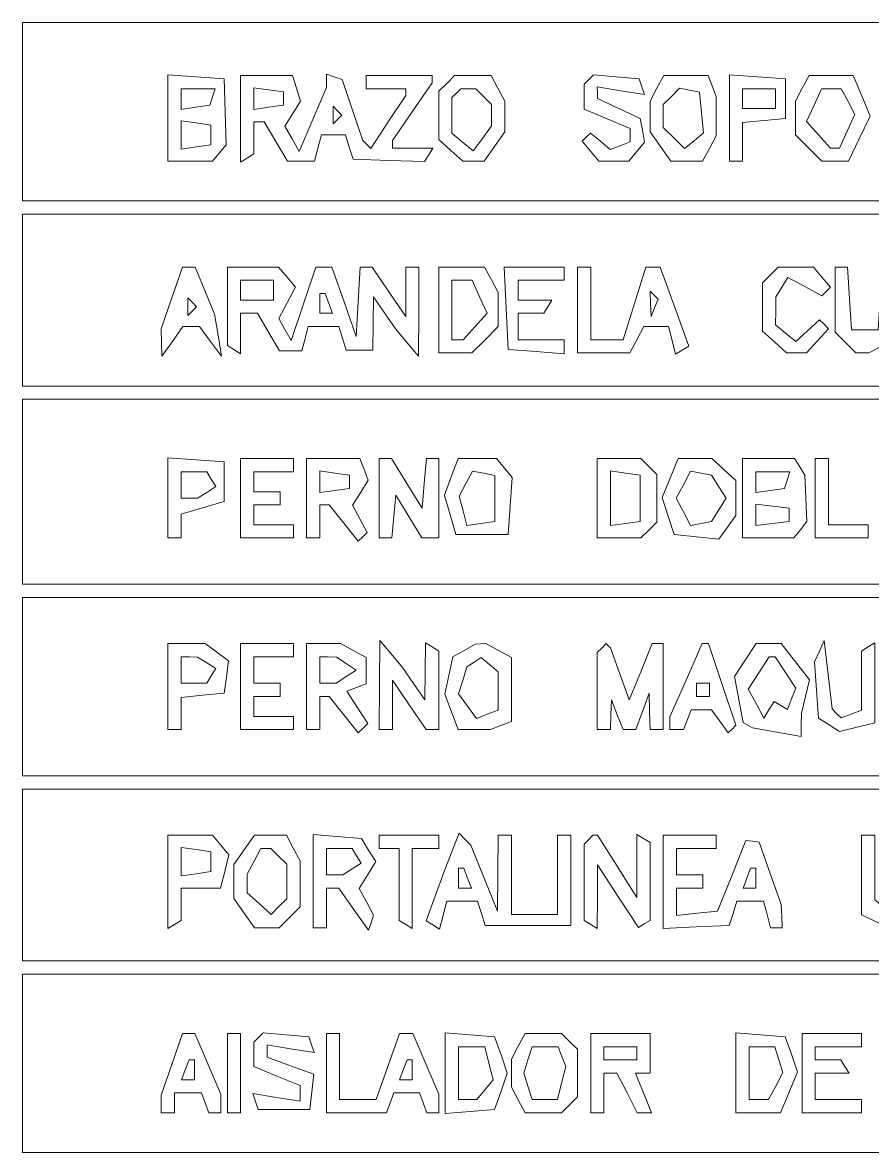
# Paper-space layout 'AN-02-DGE-008' of a CAD drawing. Header units: metres, sheet in millimetres. Extents: x 12 to 193, y 4 to 291.
# Drawn here: x 61.35 to 77.11, y 79.19 to 100.14 of the extents above; entities that cross this region are included whole.
import ezdxf

# ---------------------------------------------------------------- set-up
doc = ezdxf.new("R2010")
doc.units = ezdxf.units.M
doc.layers.add('DGE_CONTORNOS', color=7, linetype='Continuous', lineweight=0)
doc.layers.add('DGE_DATOS', color=7, linetype='Continuous', lineweight=0)

# ---------------------------------------------------------------- blocks, each defined once
blk = doc.blocks.new('LP_REF_DGE_MT_008')
at = {"layer": 'DGE_CONTORNOS'}
for points in [[(180.798, 98.488), (180.798, 96.835), (121.074, 96.835), (61.35, 96.835), (61.35, 98.488), (61.35, 100.142), (121.074, 100.142), (180.798, 100.142)], [(64.045, 98.373), (64.045, 97.57), (64.459, 97.57), (64.873, 97.57), (64.998, 97.723), (65.124, 97.876), (65.105, 98.488), (65.086, 99.101), (64.566, 99.139), (64.045, 99.176)], [(65.393, 98.359), (65.393, 97.555), (65.515, 97.631), (65.638, 97.707), (65.638, 98.006), (65.638, 98.305), (65.734, 98.305), (65.83, 98.305), (66.047, 97.937), (66.264, 97.57), (66.514, 97.57), (66.763, 97.57), (66.827, 97.815), (66.891, 98.06), (67.114, 98.06), (67.336, 98.06), (67.408, 97.833), (67.48, 97.607), (68.142, 97.586), (68.805, 97.564), (68.882, 97.689), (68.96, 97.815), (68.585, 97.815), (68.21, 97.815), (68.21, 97.884), (68.21, 97.954), (68.578, 98.488), (68.945, 99.023), (68.945, 99.092), (68.945, 99.162), (68.333, 99.162), (67.72, 99.162), (67.72, 99.04), (67.72, 98.917), (68.088, 98.917), (68.455, 98.917), (68.455, 98.853), (68.455, 98.789), (68.131, 98.3), (67.807, 97.81), (67.733, 97.882), (67.659, 97.954), (67.467, 98.52), (67.275, 99.086), (67.13, 99.134), (66.985, 99.183), (66.985, 99.06), (66.985, 98.938), (66.732, 98.346), (66.478, 97.754), (66.347, 97.988), (66.216, 98.222), (66.361, 98.455), (66.507, 98.688), (66.432, 98.925), (66.356, 99.162), (65.874, 99.162), (65.393, 99.162)], [(69.215, 99.015), (69.068, 98.868), (69.068, 98.422), (69.068, 97.975), (69.292, 97.772), (69.516, 97.57), (69.714, 97.57), (69.912, 97.57), (70.102, 97.842), (70.293, 98.114), (70.293, 98.401), (70.293, 98.688), (70.166, 98.925), (70.039, 99.162), (69.701, 99.162), (69.362, 99.162)], [(71.851, 99.086), (71.763, 98.999), (71.763, 98.768), (71.763, 98.537), (72.192, 98.358), (72.621, 98.179), (72.621, 98.054), (72.621, 97.929), (72.435, 97.858), (72.25, 97.787), (72.065, 97.941), (71.88, 98.095), (71.804, 98.019), (71.728, 97.943), (71.883, 97.756), (72.038, 97.57), (72.315, 97.57), (72.591, 97.57), (72.738, 97.748), (72.886, 97.925), (72.845, 98.146), (72.805, 98.366), (72.409, 98.55), (72.014, 98.733), (72.011, 98.841), (72.008, 98.949), (72.445, 98.878), (72.882, 98.807), (72.834, 98.954), (72.786, 99.101), (72.362, 99.137), (71.938, 99.174)], [(73.115, 98.925), (72.988, 98.688), (72.988, 98.401), (72.988, 98.114), (73.179, 97.842), (73.37, 97.57), (73.665, 97.57), (73.96, 97.57), (74.087, 97.807), (74.213, 98.044), (74.213, 98.409), (74.213, 98.775), (74.139, 98.968), (74.065, 99.162), (73.653, 99.162), (73.242, 99.162)], [(74.458, 98.373), (74.458, 97.57), (74.581, 97.57), (74.703, 97.57), (74.703, 97.929), (74.703, 98.289), (75.102, 98.328), (75.5, 98.366), (75.5, 98.733), (75.5, 99.101), (74.979, 99.139), (74.458, 99.176)], [(75.81, 98.925), (75.684, 98.688), (75.684, 98.374), (75.684, 98.06), (75.929, 97.815), (76.174, 97.57), (76.421, 97.57), (76.668, 97.57), (76.868, 97.99), (77.068, 98.41), (76.912, 98.786), (76.756, 99.162), (76.347, 99.162), (75.937, 99.162)], [(64.873, 98.764), (64.822, 98.611), (64.556, 98.572), (64.29, 98.533), (64.29, 98.725), (64.29, 98.917), (64.606, 98.917), (64.923, 98.917)], [(66.189, 98.733), (66.189, 98.611), (65.913, 98.572), (65.638, 98.533), (65.638, 98.733), (65.638, 98.934), (65.913, 98.895), (66.189, 98.856)], [(69.901, 98.77), (70.048, 98.623), (70.048, 98.426), (70.048, 98.229), (69.878, 97.996), (69.707, 97.763), (69.51, 97.926), (69.313, 98.09), (69.313, 98.422), (69.313, 98.754), (69.395, 98.836), (69.476, 98.917), (69.615, 98.917), (69.754, 98.917)], [(73.944, 98.477), (73.981, 98.1), (73.804, 97.953), (73.627, 97.806), (73.43, 98.003), (73.233, 98.2), (73.233, 98.411), (73.233, 98.623), (73.384, 98.774), (73.535, 98.924), (73.721, 98.889), (73.907, 98.854)], [(75.316, 98.733), (75.316, 98.55), (75.01, 98.55), (74.703, 98.55), (74.703, 98.733), (74.703, 98.917), (75.01, 98.917), (75.316, 98.917)], [(76.66, 98.679), (76.787, 98.441), (76.645, 98.128), (76.502, 97.815), (76.418, 97.815), (76.334, 97.815), (76.112, 98.06), (75.89, 98.306), (76.029, 98.611), (76.168, 98.917), (76.35, 98.917), (76.533, 98.917)], [(67.189, 98.346), (67.108, 98.264), (67.108, 98.427), (67.108, 98.591), (67.189, 98.509), (67.271, 98.427)], [(64.841, 98.06), (64.841, 97.876), (64.566, 97.837), (64.29, 97.798), (64.29, 98.06), (64.29, 98.322), (64.566, 98.283), (64.841, 98.243)], [(180.798, 94.997), (180.798, 93.404), (121.074, 93.404), (61.35, 93.404), (61.35, 94.997), (61.35, 96.59), (121.074, 96.59), (180.798, 96.59)], [(64.118, 95.036), (63.922, 94.463), (63.929, 94.209), (63.935, 93.956), (64.128, 94.231), (64.32, 94.507), (64.474, 94.507), (64.628, 94.507), (64.832, 94.231), (65.037, 93.956), (64.974, 94.347), (64.911, 94.739), (64.729, 95.174), (64.548, 95.61), (64.43, 95.61), (64.313, 95.61)], [(65.148, 94.882), (65.148, 94.154), (65.27, 94.078), (65.393, 94.002), (65.393, 94.377), (65.393, 94.752), (65.55, 94.752), (65.707, 94.752), (65.912, 94.405), (66.117, 94.058), (66.323, 94.058), (66.529, 94.058), (66.588, 94.282), (66.646, 94.507), (66.93, 94.507), (67.214, 94.507), (67.283, 94.288), (67.353, 94.069), (67.598, 94.069), (67.843, 94.069), (67.849, 94.564), (67.856, 95.058), (68.064, 94.759), (68.272, 94.459), (68.482, 94.207), (68.692, 93.956), (68.696, 94.783), (68.7, 95.61), (68.578, 95.61), (68.455, 95.61), (68.455, 95.152), (68.455, 94.695), (68.145, 95.152), (67.834, 95.61), (67.722, 95.61), (67.611, 95.61), (67.574, 94.966), (67.537, 94.323), (67.312, 94.966), (67.088, 95.61), (66.94, 95.61), (66.791, 95.61), (66.56, 94.929), (66.328, 94.249), (66.215, 94.453), (66.101, 94.656), (66.255, 94.945), (66.41, 95.234), (66.254, 95.422), (66.098, 95.61), (65.623, 95.61), (65.148, 95.61)], [(69.068, 94.813), (69.068, 94.017), (69.374, 94.017), (69.681, 94.017), (69.926, 94.262), (70.171, 94.507), (70.171, 94.821), (70.171, 95.136), (70.044, 95.373), (69.917, 95.61), (69.492, 95.61), (69.068, 95.61)], [(70.318, 94.844), (70.354, 94.078), (70.875, 94.041), (71.396, 94.003), (71.396, 94.132), (71.396, 94.262), (70.967, 94.262), (70.538, 94.262), (70.538, 94.507), (70.538, 94.752), (70.776, 94.752), (71.014, 94.752), (71.089, 94.874), (71.165, 94.997), (70.852, 94.997), (70.538, 94.997), (70.538, 95.181), (70.538, 95.365), (70.967, 95.365), (71.396, 95.365), (71.396, 95.487), (71.396, 95.61), (70.839, 95.61), (70.281, 95.61)], [(71.641, 94.813), (71.641, 94.017), (72.126, 94.017), (72.612, 94.017), (72.743, 94.262), (72.874, 94.507), (73.101, 94.507), (73.327, 94.507), (73.395, 94.25), (73.462, 93.992), (73.584, 94.068), (73.706, 94.143), (73.439, 94.876), (73.172, 95.609), (73.041, 95.609), (72.911, 95.61), (72.698, 94.936), (72.486, 94.262), (72.186, 94.262), (71.886, 94.262), (71.886, 94.936), (71.886, 95.61), (71.763, 95.61), (71.641, 95.61)], [(75.218, 95.463), (75.071, 95.315), (75.071, 94.869), (75.071, 94.422), (75.295, 94.22), (75.519, 94.017), (75.705, 94.017), (75.891, 94.017), (76.094, 94.241), (76.297, 94.466), (76.214, 94.548), (76.132, 94.63), (75.91, 94.429), (75.688, 94.228), (75.502, 94.383), (75.316, 94.537), (75.318, 94.798), (75.32, 95.058), (75.432, 95.236), (75.545, 95.414), (75.859, 95.246), (76.173, 95.078), (76.252, 95.157), (76.331, 95.236), (76.176, 95.423), (76.021, 95.61), (75.693, 95.61), (75.365, 95.61)], [(76.419, 95.006), (76.419, 94.402), (76.611, 94.209), (76.804, 94.017), (76.925, 94.017), (77.047, 94.017), (77.284, 94.144), (77.521, 94.271), (77.521, 94.94), (77.521, 95.61), (77.405, 95.61), (77.29, 95.61), (77.252, 95.028), (77.215, 94.446), (76.97, 94.446), (76.725, 94.446), (76.688, 95.028), (76.65, 95.61), (76.534, 95.61), (76.419, 95.61)], [(66.005, 95.181), (66.005, 94.997), (65.699, 94.997), (65.393, 94.997), (65.393, 95.181), (65.393, 95.365), (65.699, 95.365), (66.005, 95.365)], [(69.825, 95.059), (69.964, 94.753), (69.742, 94.507), (69.52, 94.262), (69.417, 94.262), (69.313, 94.262), (69.313, 94.813), (69.313, 95.365), (69.499, 95.365), (69.686, 95.365)], [(67.03, 94.936), (67.1, 94.752), (66.981, 94.752), (66.863, 94.752), (66.863, 94.936), (66.863, 95.119), (66.911, 95.119), (66.959, 95.119)], [(73.072, 94.852), (73.008, 94.691), (72.998, 94.926), (72.988, 95.16), (73.062, 95.086), (73.136, 95.012)], [(64.494, 94.793), (64.413, 94.711), (64.413, 94.874), (64.413, 95.038), (64.494, 94.956), (64.576, 94.874)], [(180.798, 91.444), (180.798, 89.729), (121.074, 89.729), (61.35, 89.729), (61.35, 91.444), (61.35, 93.159), (121.074, 93.159), (180.798, 93.159)], [(64.045, 91.329), (64.045, 90.587), (64.167, 90.587), (64.29, 90.587), (64.29, 90.806), (64.29, 91.026), (64.688, 91.143), (65.086, 91.261), (65.086, 91.628), (65.086, 91.996), (64.566, 92.033), (64.045, 92.071)], [(65.393, 91.322), (65.393, 90.587), (65.883, 90.587), (66.373, 90.587), (66.373, 90.709), (66.373, 90.832), (66.005, 90.832), (65.638, 90.832), (65.638, 91.015), (65.638, 91.199), (65.883, 91.199), (66.128, 91.199), (66.128, 91.322), (66.128, 91.444), (65.883, 91.444), (65.638, 91.444), (65.638, 91.628), (65.638, 91.812), (66.005, 91.812), (66.373, 91.812), (66.373, 91.934), (66.373, 92.057), (65.883, 92.057), (65.393, 92.057)], [(66.618, 91.322), (66.618, 90.587), (66.74, 90.587), (66.863, 90.587), (66.863, 90.893), (66.863, 91.199), (66.95, 91.199), (67.037, 91.199), (67.307, 90.862), (67.576, 90.525), (67.658, 90.607), (67.74, 90.688), (67.605, 90.941), (67.47, 91.194), (67.614, 91.425), (67.759, 91.657), (67.682, 91.857), (67.606, 92.057), (67.112, 92.057), (66.618, 92.057)], [(67.965, 91.322), (67.965, 90.587), (68.08, 90.587), (68.195, 90.587), (68.233, 90.985), (68.272, 91.383), (68.512, 90.985), (68.753, 90.587), (68.911, 90.587), (69.068, 90.587), (69.068, 91.322), (69.068, 92.057), (68.953, 92.057), (68.838, 92.057), (68.8, 91.597), (68.762, 91.138), (68.476, 91.597), (68.19, 92.057), (68.078, 92.057), (67.965, 92.057)], [(69.301, 91.72), (69.173, 91.383), (69.278, 91.015), (69.383, 90.648), (69.869, 90.648), (70.354, 90.648), (70.392, 91.178), (70.431, 91.707), (70.286, 91.882), (70.141, 92.057), (69.785, 92.057), (69.429, 92.057)], [(72.008, 91.322), (72.008, 90.587), (72.413, 90.587), (72.817, 90.587), (72.964, 90.734), (73.111, 90.881), (73.111, 91.322), (73.111, 91.763), (72.964, 91.91), (72.817, 92.057), (72.413, 92.057), (72.008, 92.057)], [(73.358, 91.696), (73.209, 91.334), (73.322, 90.991), (73.436, 90.648), (73.85, 90.608), (74.264, 90.567), (74.422, 90.784), (74.581, 91.001), (74.581, 91.326), (74.581, 91.651), (74.357, 91.854), (74.133, 92.057), (73.82, 92.057), (73.508, 92.057)], [(74.703, 91.322), (74.703, 90.587), (75.179, 90.587), (75.654, 90.587), (75.775, 90.74), (75.897, 90.893), (75.879, 91.322), (75.86, 91.751), (75.765, 91.904), (75.669, 92.057), (75.186, 92.057), (74.703, 92.057)], [(76.051, 91.322), (76.051, 90.587), (76.541, 90.587), (77.031, 90.587), (77.031, 90.709), (77.031, 90.832), (76.664, 90.832), (76.296, 90.832), (76.296, 91.444), (76.296, 92.057), (76.174, 92.057), (76.051, 92.057)], [(64.85, 91.676), (64.934, 91.539), (64.765, 91.432), (64.596, 91.326), (64.443, 91.324), (64.29, 91.322), (64.29, 91.567), (64.29, 91.812), (64.528, 91.812), (64.766, 91.812)], [(67.414, 91.628), (67.414, 91.506), (67.138, 91.466), (66.863, 91.427), (66.863, 91.628), (66.863, 91.829), (67.138, 91.79), (67.414, 91.751)], [(70.109, 91.32), (70.109, 90.893), (69.85, 90.856), (69.59, 90.819), (69.519, 91.09), (69.448, 91.361), (69.573, 91.594), (69.697, 91.827), (69.903, 91.787), (70.109, 91.747)], [(72.805, 91.322), (72.805, 90.893), (72.529, 90.854), (72.253, 90.815), (72.253, 91.322), (72.253, 91.829), (72.529, 91.79), (72.805, 91.751)], [(74.261, 91.536), (74.396, 91.322), (74.261, 91.107), (74.126, 90.893), (73.933, 90.855), (73.74, 90.817), (73.605, 91.069), (73.47, 91.322), (73.605, 91.574), (73.74, 91.827), (73.933, 91.789), (74.126, 91.751)], [(75.531, 91.659), (75.481, 91.506), (75.215, 91.466), (74.949, 91.427), (74.949, 91.62), (74.949, 91.812), (75.265, 91.812), (75.581, 91.812)], [(75.569, 91.015), (75.569, 90.893), (75.259, 90.854), (74.949, 90.815), (74.949, 91.015), (74.949, 91.216), (75.259, 91.177), (75.569, 91.138)], [(180.798, 87.83), (180.798, 86.176), (121.074, 86.176), (61.35, 86.176), (61.35, 87.83), (61.35, 89.484), (121.074, 89.484), (180.798, 89.484)], [(64.045, 87.83), (64.045, 87.034), (64.167, 87.034), (64.29, 87.034), (64.29, 87.333), (64.29, 87.631), (64.688, 87.669), (65.086, 87.708), (65.129, 88.007), (65.171, 88.307), (64.952, 88.467), (64.733, 88.627), (64.389, 88.627), (64.045, 88.627)], [(65.393, 87.83), (65.393, 87.034), (65.883, 87.034), (66.373, 87.034), (66.373, 87.157), (66.373, 87.279), (66.005, 87.279), (65.638, 87.279), (65.638, 87.463), (65.638, 87.647), (65.883, 87.647), (66.128, 87.647), (66.128, 87.769), (66.128, 87.892), (65.883, 87.892), (65.638, 87.892), (65.638, 88.137), (65.638, 88.382), (66.005, 88.382), (66.373, 88.382), (66.373, 88.504), (66.373, 88.627), (65.883, 88.627), (65.393, 88.627)], [(66.618, 87.83), (66.618, 87.034), (66.74, 87.034), (66.863, 87.034), (66.863, 87.34), (66.863, 87.647), (66.95, 87.647), (67.037, 87.647), (67.307, 87.31), (67.576, 86.973), (67.665, 87.061), (67.754, 87.149), (67.558, 87.448), (67.362, 87.746), (67.541, 87.815), (67.72, 87.884), (67.72, 88.128), (67.72, 88.373), (67.483, 88.5), (67.246, 88.627), (66.932, 88.627), (66.618, 88.627)], [(67.969, 87.861), (67.965, 87.034), (68.088, 87.034), (68.21, 87.034), (68.21, 87.491), (68.21, 87.948), (68.521, 87.491), (68.832, 87.034), (68.95, 87.034), (69.068, 87.034), (69.068, 87.762), (69.068, 88.49), (68.945, 88.565), (68.823, 88.641), (68.817, 88.113), (68.81, 87.585), (68.602, 87.885), (68.394, 88.185), (68.184, 88.436), (67.974, 88.688)], [(69.537, 88.5), (69.332, 88.38), (69.256, 88.035), (69.18, 87.689), (69.305, 87.362), (69.429, 87.034), (69.729, 87.034), (70.028, 87.034), (70.222, 87.108), (70.416, 87.183), (70.416, 87.778), (70.416, 88.373), (70.179, 88.5), (69.942, 88.627), (69.842, 88.623), (69.742, 88.619)], [(72.09, 88.545), (72.008, 88.463), (72.008, 87.749), (72.008, 87.034), (72.131, 87.034), (72.253, 87.034), (72.261, 87.31), (72.269, 87.585), (72.38, 87.31), (72.49, 87.034), (72.607, 87.034), (72.723, 87.034), (72.846, 87.371), (72.969, 87.708), (72.979, 87.371), (72.988, 87.034), (73.111, 87.034), (73.233, 87.034), (73.233, 87.83), (73.233, 88.627), (73.129, 88.627), (73.025, 88.627), (72.813, 88.106), (72.6, 87.585), (72.426, 88.066), (72.251, 88.547), (72.211, 88.587), (72.172, 88.627)], [(73.655, 87.949), (73.356, 87.272), (73.356, 87.153), (73.356, 87.034), (73.482, 87.034), (73.609, 87.034), (73.679, 87.218), (73.75, 87.402), (73.937, 87.402), (74.125, 87.402), (74.282, 87.187), (74.438, 86.973), (74.509, 87.044), (74.579, 87.114), (74.324, 87.87), (74.068, 88.627), (74.012, 88.627), (73.955, 88.627)], [(74.754, 88.321), (74.554, 88.015), (74.633, 87.59), (74.713, 87.165), (74.8, 87.116), (74.887, 87.066), (75.339, 86.985), (75.791, 86.903), (75.792, 87.122), (75.793, 87.34), (75.87, 87.649), (75.946, 87.958), (75.684, 88.292), (75.421, 88.627), (75.187, 88.627), (74.954, 88.627)], [(76.127, 88.487), (76.036, 88.287), (76.074, 87.765), (76.112, 87.243), (76.308, 87.12), (76.503, 86.998), (76.828, 87.08), (77.154, 87.161), (77.154, 87.901), (77.154, 88.641), (77.031, 88.565), (76.909, 88.49), (76.909, 87.942), (76.909, 87.394), (76.72, 87.321), (76.531, 87.249), (76.447, 87.333), (76.363, 87.417), (76.29, 88.052), (76.218, 88.688)], [(64.765, 88.271), (64.934, 88.164), (64.85, 88.028), (64.766, 87.892), (64.528, 87.892), (64.29, 87.892), (64.29, 88.137), (64.29, 88.382), (64.443, 88.38), (64.596, 88.378)], [(67.353, 88.257), (67.537, 88.137), (67.353, 88.016), (67.169, 87.895), (67.016, 87.893), (66.863, 87.892), (66.863, 88.137), (66.863, 88.382), (67.016, 88.38), (67.169, 88.378)], [(70.171, 87.75), (70.171, 87.394), (69.969, 87.317), (69.768, 87.239), (69.601, 87.467), (69.434, 87.695), (69.513, 87.946), (69.591, 88.198), (69.724, 88.283), (69.856, 88.368), (70.013, 88.237), (70.171, 88.107)], [(75.5, 88.093), (75.689, 87.804), (75.612, 87.603), (75.535, 87.403), (75.412, 87.479), (75.289, 87.555), (75.193, 87.401), (75.097, 87.246), (74.953, 87.516), (74.809, 87.785), (75.004, 88.084), (75.199, 88.382), (75.255, 88.382), (75.31, 88.382)], [(74.091, 87.769), (74.091, 87.647), (73.968, 87.647), (73.846, 87.647), (73.846, 87.769), (73.846, 87.892), (73.968, 87.892), (74.091, 87.892)], [(180.798, 84.339), (180.798, 82.746), (121.074, 82.746), (61.35, 82.746), (61.35, 84.339), (61.35, 85.931), (121.074, 85.931), (180.798, 85.931)], [(64.045, 84.209), (64.045, 83.344), (64.167, 83.42), (64.29, 83.496), (64.29, 83.795), (64.29, 84.094), (64.655, 84.094), (65.02, 84.094), (65.098, 84.402), (65.175, 84.71), (65.024, 84.892), (64.873, 85.074), (64.459, 85.074), (64.045, 85.074)], [(65.461, 84.802), (65.27, 84.529), (65.27, 84.216), (65.27, 83.903), (65.461, 83.631), (65.652, 83.359), (65.881, 83.359), (66.11, 83.359), (66.303, 83.551), (66.495, 83.744), (66.495, 84.172), (66.495, 84.6), (66.368, 84.837), (66.242, 85.074), (65.947, 85.074), (65.652, 85.074)], [(66.74, 84.224), (66.74, 83.359), (66.863, 83.359), (66.985, 83.359), (66.985, 83.726), (66.985, 84.094), (67.099, 84.094), (67.214, 84.094), (67.49, 83.705), (67.767, 83.316), (67.813, 83.453), (67.859, 83.59), (67.725, 83.839), (67.592, 84.088), (67.747, 84.336), (67.902, 84.585), (67.768, 84.799), (67.634, 85.013), (67.187, 85.051), (66.74, 85.089)], [(67.965, 84.951), (67.965, 84.829), (68.149, 84.829), (68.333, 84.829), (68.333, 84.162), (68.333, 83.496), (68.455, 83.42), (68.578, 83.344), (68.578, 84.087), (68.578, 84.829), (68.823, 84.829), (69.068, 84.829), (69.068, 84.951), (69.068, 85.074), (68.517, 85.074), (67.965, 85.074)], [(69.305, 84.757), (69.166, 84.4), (69.001, 83.944), (68.836, 83.488), (68.96, 83.411), (69.084, 83.334), (69.152, 83.591), (69.219, 83.849), (69.503, 83.849), (69.787, 83.849), (69.858, 83.624), (69.929, 83.4), (70.724, 83.4), (71.518, 83.4), (71.518, 84.237), (71.518, 85.074), (71.396, 85.074), (71.273, 85.074), (71.273, 84.339), (71.273, 83.604), (70.844, 83.604), (70.416, 83.604), (70.416, 84.339), (70.416, 85.074), (70.293, 85.074), (70.171, 85.074), (70.164, 84.369), (70.157, 83.665), (69.91, 84.278), (69.663, 84.89), (69.554, 85.002), (69.445, 85.114)], [(71.845, 84.992), (71.763, 84.911), (71.763, 84.203), (71.763, 83.496), (71.886, 83.42), (72.008, 83.344), (72.01, 83.933), (72.011, 84.523), (72.391, 83.942), (72.771, 83.361), (72.88, 83.429), (72.988, 83.496), (72.988, 84.216), (72.988, 84.937), (72.866, 85.013), (72.743, 85.088), (72.743, 84.506), (72.743, 83.923), (72.378, 84.499), (72.014, 85.074), (71.97, 85.074), (71.927, 85.074)], [(73.233, 84.21), (73.233, 83.347), (73.845, 83.375), (74.456, 83.402), (74.527, 83.626), (74.597, 83.849), (74.846, 83.849), (75.094, 83.849), (75.158, 83.604), (75.222, 83.359), (75.33, 83.359), (75.439, 83.359), (75.429, 83.573), (75.42, 83.788), (75.215, 84.368), (75.01, 84.949), (74.887, 84.962), (74.765, 84.975), (74.502, 84.32), (74.24, 83.665), (73.859, 83.627), (73.478, 83.588), (73.478, 83.841), (73.478, 84.094), (73.723, 84.094), (73.968, 84.094), (73.968, 84.216), (73.968, 84.339), (73.723, 84.339), (73.478, 84.339), (73.478, 84.584), (73.478, 84.829), (73.846, 84.829), (74.213, 84.829), (74.213, 84.951), (74.213, 85.074), (73.723, 85.074), (73.233, 85.074)], [(76.909, 84.336), (76.909, 83.599), (77.214, 83.459), (77.52, 83.32), (77.766, 83.542), (78.011, 83.764), (78.011, 84.419), (78.011, 85.074), (77.889, 85.074), (77.766, 85.074), (77.766, 84.486), (77.766, 83.898), (77.622, 83.754), (77.478, 83.61), (77.316, 83.744), (77.154, 83.879), (77.154, 84.476), (77.154, 85.074), (77.031, 85.074), (76.909, 85.074)], [(64.841, 84.584), (64.841, 84.4), (64.566, 84.361), (64.29, 84.322), (64.29, 84.584), (64.29, 84.846), (64.566, 84.807), (64.841, 84.768)], [(66.103, 84.682), (66.25, 84.535), (66.25, 84.216), (66.25, 83.898), (66.105, 83.752), (65.96, 83.607), (65.737, 83.808), (65.515, 84.009), (65.515, 84.182), (65.515, 84.355), (65.642, 84.592), (65.769, 84.829), (65.862, 84.829), (65.956, 84.829)], [(67.545, 84.693), (67.629, 84.556), (67.46, 84.45), (67.292, 84.343), (67.138, 84.341), (66.985, 84.339), (66.985, 84.584), (66.985, 84.829), (67.223, 84.829), (67.461, 84.829)], [(69.602, 84.278), (69.673, 84.094), (69.554, 84.094), (69.435, 84.094), (69.435, 84.278), (69.435, 84.461), (69.484, 84.461), (69.532, 84.461)], [(74.949, 84.278), (74.949, 84.094), (74.83, 84.094), (74.711, 84.094), (74.782, 84.278), (74.852, 84.461), (74.9, 84.461), (74.949, 84.461)], [(180.798, 80.847), (180.798, 79.194), (121.074, 79.194), (61.35, 79.194), (61.35, 80.847), (61.35, 82.501), (121.074, 82.501), (180.798, 82.501)], [(64.118, 80.826), (63.922, 80.252), (63.922, 80.091), (63.922, 79.929), (64.045, 79.929), (64.167, 79.929), (64.167, 80.112), (64.167, 80.296), (64.416, 80.296), (64.665, 80.296), (64.736, 80.112), (64.806, 79.929), (64.916, 79.929), (65.025, 79.929), (65.025, 80.102), (65.025, 80.276), (64.784, 80.837), (64.544, 81.399), (64.428, 81.399), (64.313, 81.399)], [(65.148, 80.664), (65.148, 79.929), (65.27, 79.929), (65.393, 79.929), (65.393, 80.664), (65.393, 81.399), (65.27, 81.399), (65.148, 81.399)], [(65.725, 81.323), (65.638, 81.235), (65.638, 81.012), (65.638, 80.789), (66.066, 80.61), (66.495, 80.431), (66.495, 80.286), (66.495, 80.142), (66.058, 80.212), (65.621, 80.283), (65.67, 80.137), (65.719, 79.99), (66.199, 79.99), (66.679, 79.99), (66.717, 80.316), (66.754, 80.643), (66.319, 80.8), (65.883, 80.958), (65.883, 81.072), (65.883, 81.186), (66.32, 81.115), (66.756, 81.044), (66.708, 81.191), (66.66, 81.337), (66.236, 81.374), (65.813, 81.41)], [(66.985, 80.664), (66.985, 79.929), (67.54, 79.929), (68.096, 79.929), (68.166, 80.112), (68.237, 80.296), (68.472, 80.296), (68.708, 80.296), (68.779, 80.112), (68.849, 79.929), (68.959, 79.929), (69.068, 79.929), (69.068, 80.102), (69.068, 80.276), (68.827, 80.837), (68.587, 81.399), (68.465, 81.399), (68.343, 81.399), (68.125, 80.786), (67.908, 80.174), (67.569, 80.174), (67.23, 80.174), (67.23, 80.786), (67.23, 81.399), (67.108, 81.399), (66.985, 81.399)], [(69.19, 80.664), (69.19, 79.914), (69.648, 79.952), (70.105, 79.99), (70.223, 80.327), (70.34, 80.664), (70.223, 81.001), (70.105, 81.337), (69.648, 81.375), (69.19, 81.413)], [(70.542, 81.162), (70.416, 80.925), (70.416, 80.664), (70.416, 80.403), (70.542, 80.166), (70.669, 79.929), (71.008, 79.929), (71.347, 79.929), (71.494, 80.076), (71.641, 80.223), (71.641, 80.664), (71.641, 81.105), (71.494, 81.252), (71.347, 81.399), (71.008, 81.399), (70.669, 81.399)], [(71.886, 80.664), (71.886, 79.929), (72.008, 79.929), (72.131, 79.929), (72.131, 80.296), (72.131, 80.664), (72.25, 80.664), (72.369, 80.664), (72.56, 80.296), (72.75, 79.929), (72.882, 79.929), (73.015, 79.929), (72.94, 80.112), (72.866, 80.296), (72.791, 80.48), (72.717, 80.664), (72.853, 80.664), (72.988, 80.664), (72.988, 81.031), (72.988, 81.399), (72.437, 81.399), (71.886, 81.399)], [(74.581, 80.671), (74.581, 79.929), (74.995, 79.929), (75.409, 79.929), (75.566, 80.308), (75.723, 80.687), (75.609, 81.012), (75.495, 81.337), (75.038, 81.375), (74.581, 81.413)], [(75.806, 80.664), (75.806, 79.929), (76.357, 79.929), (76.909, 79.929), (76.909, 80.051), (76.909, 80.174), (76.48, 80.174), (76.051, 80.174), (76.051, 80.419), (76.051, 80.664), (76.365, 80.664), (76.678, 80.664), (76.602, 80.786), (76.527, 80.909), (76.289, 80.909), (76.051, 80.909), (76.051, 81.031), (76.051, 81.154), (76.48, 81.154), (76.909, 81.154), (76.909, 81.276), (76.909, 81.399), (76.357, 81.399), (75.806, 81.399)], [(69.998, 80.846), (70.075, 80.538), (69.924, 80.356), (69.773, 80.174), (69.604, 80.174), (69.435, 80.174), (69.435, 80.664), (69.435, 81.154), (69.678, 81.154), (69.921, 81.154)], [(71.351, 80.97), (71.422, 80.786), (71.345, 80.48), (71.268, 80.174), (71.034, 80.174), (70.8, 80.174), (70.722, 80.419), (70.644, 80.664), (70.722, 80.909), (70.8, 81.154), (71.04, 81.154), (71.281, 81.154)], [(72.743, 81.031), (72.743, 80.909), (72.437, 80.909), (72.131, 80.909), (72.131, 81.031), (72.131, 81.154), (72.437, 81.154), (72.743, 81.154)], [(75.376, 80.913), (75.452, 80.673), (75.319, 80.423), (75.185, 80.174), (75.005, 80.174), (74.826, 80.174), (74.826, 80.664), (74.826, 81.154), (75.063, 81.154), (75.3, 81.154)], [(64.535, 80.725), (64.535, 80.541), (64.416, 80.541), (64.298, 80.541), (64.368, 80.725), (64.439, 80.909), (64.487, 80.909), (64.535, 80.909)], [(68.578, 80.725), (68.578, 80.541), (68.459, 80.541), (68.341, 80.541), (68.411, 80.725), (68.482, 80.909), (68.53, 80.909), (68.578, 80.909)]]:
    blk.add_lwpolyline(points, close=True, dxfattribs=at)

psp = doc.layouts.new('AN-02-DGE-008')

# ---------------------------------------------------------------- block references
at = {"layer": 'DGE_DATOS'}
psp.add_blockref('LP_REF_DGE_MT_008', (0, 0), dxfattribs=at)

doc.saveas('drawing.dxf')
